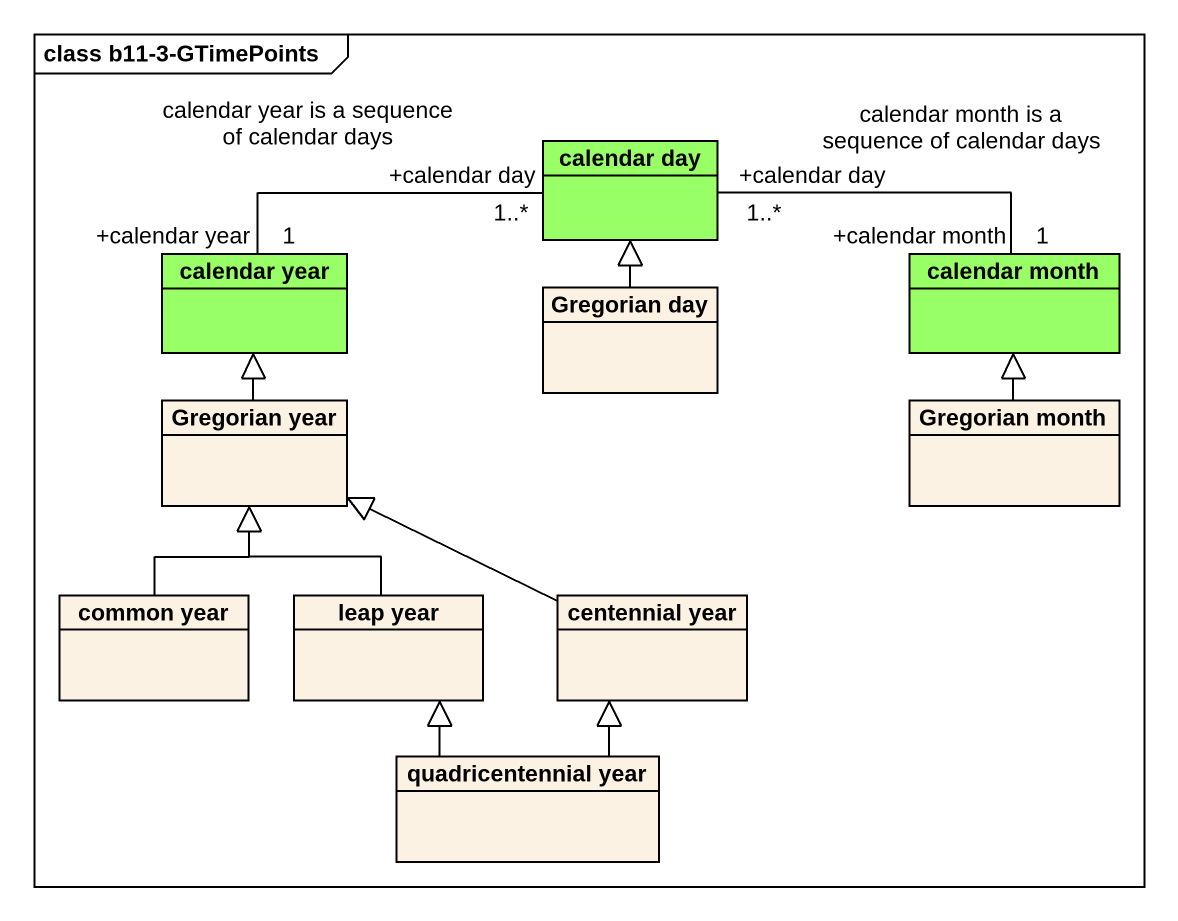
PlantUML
@startuml
mainframe class b11-3-GTimePoints
hide circle
hide empty members
class "calendar day" as calendar_day #99FF66
class "calendar year" as calendar_year #99FF66
class "calendar month" as calendar_month #99FF66
class "Gregorian day" as Gregorian_day
class "Gregorian year" as Gregorian_year
class "Gregorian month" as Gregorian_month
class "common year" as common_year
class "leap year" as leap_year
class "centennial year" as centennial_year
class "quadricentennial year" as quadricentennial_year
calendar_year "1\n+calendar year" -right- "1..*\n+calendar day" calendar_day : calendar year is a sequence of calendar days
calendar_month "1\n+calendar month" -left- "1..*\n+calendar day" calendar_day : calendar month is a sequence of calendar days
Gregorian_day -up-|> calendar_day
Gregorian_year -up-|> calendar_year
Gregorian_month -up-|> calendar_month
common_year -up-|> Gregorian_year
leap_year -up-|> Gregorian_year
centennial_year -left-|> Gregorian_year
quadricentennial_year -up-|> leap_year
quadricentennial_year -up-|> centennial_year
@enduml
